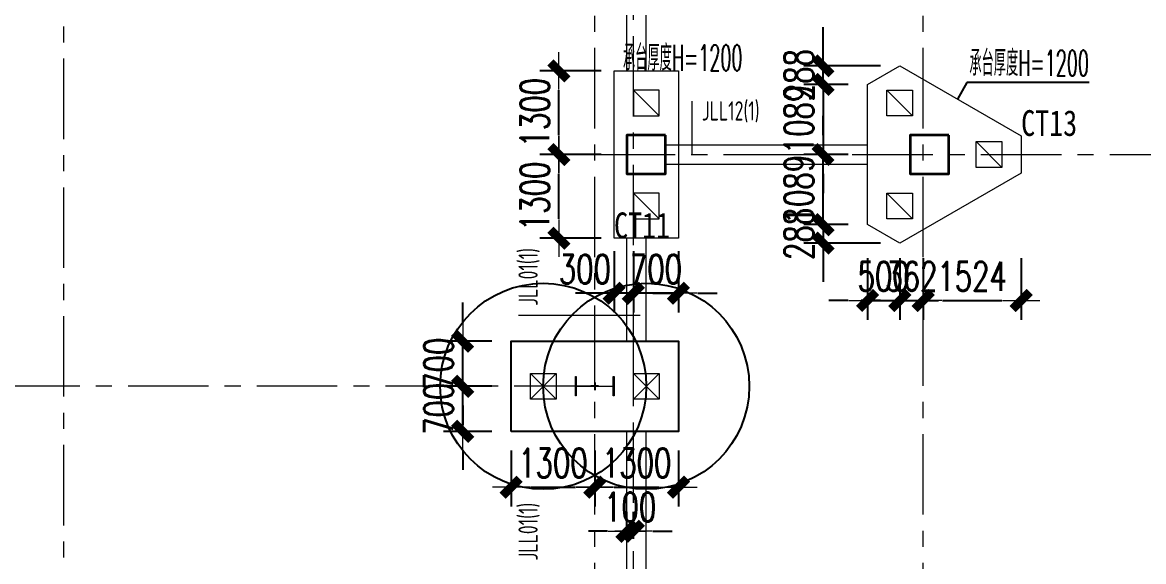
# Model space of a CAD drawing. Extents: x -1201378 to 2367219, y -619313 to 244905.
# Drawn here: x -108249 to -90832, y 188929 to 197304 of the extents above; entities that cross this region are included whole.
import ezdxf
from ezdxf.enums import TextEntityAlignment as Align

# ---------------------------------------------------------------- set-up
doc = ezdxf.new("R2010")
doc.units = 0
doc.header["$LTSCALE"] = 1000
doc.linetypes.add('CENTER', pattern=[2, 1.25, -0.25, 0.25, -0.25])
doc.layers.get('0').update_dxf_attribs({"linetype": 'CONTINUOUS'})
doc.layers.get('Defpoints').update_dxf_attribs({"linetype": 'CONTINUOUS'})
for name, color, linetype, lineweight in [('S-axis', 111, 'CONTINUOUS', 0), ('S-bkl', 4, 'CONTINUOUS', 0), ('S-col', 2, 'CONTINUOUS', 0), ('S-ct', 2, 'CONTINUOUS', 0), ('S-dim', 81, 'CONTINUOUS', 0), ('S-dote', 5, 'CENTER', 0), ('S-zhuang', 1, 'CONTINUOUS', 0), ('基础梁集中标注', 2, 'CONTINUOUS', 18), ('砼柱', 2, 'CONTINUOUS', 35)]:
    doc.layers.add(name, color=color, linetype=linetype, lineweight=lineweight)
for name, color, linetype in [('S-BG', 131, 'CONTINUOUS'), ('S-DOTE1', 140, 'CENTER'), ('S-HATCH1-W', 252, 'CONTINUOUS'), ('S-TEXT', 21, 'CONTINUOUS')]:
    doc.layers.add(name, color=color, linetype=linetype)
doc.styles.add('SS1', font='tj-romans1.shx', dxfattribs={"width": 0.7, "bigfont": 'tj-hztxt1.shx'})
doc.styles.add('样式 1', font='yjkeng.shx', dxfattribs={"width": 0.7, "height": 300, "bigfont": 'yjkchn.shx'})
doc.styles.add('黑体', font='simhei.ttf', dxfattribs={"width": 0.8})
doc.dimstyles.new('S-150-ARCHI', dxfattribs={"dimscale": 150, "dimtxt": 3, "dimasz": 2, "dimexe": 2, "dimexo": 2, "dimgap": 1, "dimtad": 1, "dimdec": 0, "dimzin": 0, "dimdsep": 46, "dimtxsty": 'SS1', "dimblk1": 'TT', "dimblk2": 'TT', "dimsah": 1, "dimcen": 1, "dimclrd": 256, "dimclre": 256, "dimclrt": 256, "dimadec": 0, "dimazin": 0, "dimtfac": 1, "dimtdec": 0, "dimtix": 1, "dimtmove": 2, "dimatfit": 0, "dimldrblk": 'TT', "dimfxl": 2, "dimtolj": 1, "dimtzin": 0, "dimarcsym": 0})

# ---------------------------------------------------------------- blocks, each defined once
blk = doc.blocks.new('_FZH')
at = {"layer": 'S-col'}
blk.add_lwpolyline([(-0.375, -0.188), (-0.375, 0.187), (-0.36, 0.187), (-0.36, 0.005), (0.36, 0.005), (0.36, 0.187), (0.375, 0.187), (0.375, -0.188), (0.36, -0.188), (0.36, -0.005), (-0.36, -0.005), (-0.36, -0.188)], close=True, dxfattribs=at)
blk = doc.blocks.new('w4234324')
at = {"layer": 'S-col', "xscale": 800.0000000000005, "yscale": 800.0000000000005, "zscale": 800.0000000000005}
blk.add_blockref('_FZH', (-144454, 795820), dxfattribs=at)
blk = doc.blocks.new('1#轴网')
at = {"layer": 'S-dote'}
for p, q in [((-107608.5, 18867), (-107608.5, 124689.3)), ((-99358.5, 19033.1), (-99358.5, 124633.4)), ((-94258.5, 19033.1), (-94258.5, 124689.3)), ((-98758.5, 19217), (-98758.5, 124427)), ((-99358.5, 82627), (-76979.2, 82627)), ((-99358.5, 79027), (-216950.7, 79027))]:
    blk.add_line(p, q, dxfattribs=at)
blk = doc.blocks.new('A$C6AFE39C8')
at = {"layer": '砼柱', "lineweight": 35}
for points in [[(-15000, -32500), (-15600, -32500), (-15600, -33100), (-15000, -33100)], [(-10600, -32500), (-11200, -32500), (-11200, -33100), (-10600, -33100)]]:
    blk.add_lwpolyline(points, close=True, dxfattribs=at)
blk = doc.blocks.new('S-ZHUANG-400')
at = {"layer": 'S-zhuang'}
for p, q in [((200, -200), (-200, 200)), ((-200, -200), (200, 200))]:
    blk.add_line(p, q, dxfattribs=at)
blk.add_lwpolyline([(-200, 200), (200, 200), (200, -200), (-200, -200)], close=True, dxfattribs=at)
blk = doc.blocks.new('CT2')
at = {"layer": 'Defpoints'}
for centre in [(-193625, -186366), (-193625, -187966)]:
    blk.add_circle(centre, 1600, dxfattribs=at)
at = {"layer": 'S-DOTE1', "ltscale": 0.25}
for p, q in [((-193565, -187166), (-193685, -187166)), ((-193625, -187226), (-193625, -187106))]:
    blk.add_line(p, q, dxfattribs=at)
at = {"layer": 'S-HATCH1-W'}
blk.add_lwpolyline([(-194325, -185866), (-192925, -185866), (-192925, -188466), (-194325, -188466)], close=True, dxfattribs=at)
at = {"layer": 'S-zhuang'}
for p in [(-193625, -186366), (-193625, -187966)]:
    blk.add_blockref('S-ZHUANG-400', p, dxfattribs=at)
blk = doc.blocks.new('A$C656D53E9')
at = {"layer": 'S-zhuang', "ltscale": 0.25}
blk.add_line((-200, 200), (200, -200), dxfattribs=at)
at = {"layer": 'S-zhuang', "color": 1, "ltscale": 0.5}
blk.add_lwpolyline([(200, 200), (-200, 200), (-200, -200), (200, -200)], close=True, dxfattribs=at)
blk = doc.blocks.new('TT')
blk.add_line((-0.969, 0), (0.969, 0))
at = {"const_width": 0.45}
blk.add_lwpolyline([(-0.442, -0.442), (0.442, 0.442)], dxfattribs=at)
blk = doc.blocks.new('*D5452')
at = {"layer": 'Defpoints', "color": 0, "transparency": 16777216}
for p in [(-100658, 190952), (-99358, 190952), (-99358, 190085)]:
    blk.add_point(p, dxfattribs=at)
at = {"layer": 'S-dim', "lineweight": -2, "transparency": 16777216}
for p, q in [((-100658, 190652), (-100658, 189785)), ((-99358, 190652), (-99358, 189785)), ((-100358, 190085), (-99658, 190085))]:
    blk.add_line(p, q, dxfattribs=at)
at = {"layer": 'S-dim', "lineweight": -2, "transparency": 16777216, "xscale": 300, "yscale": 300, "zscale": 300, "rotation": 180}
blk.add_blockref('TT', (-100658, 190085), dxfattribs=at)
at = {"layer": 'S-dim', "lineweight": -2, "transparency": 16777216, "xscale": 300, "yscale": 300, "zscale": 300}
blk.add_blockref('TT', (-99358, 190085), dxfattribs=at)
at = {"layer": 'S-dim', "transparency": 16777216, "insert": (-100008, 190460), "char_height": 450, "attachment_point": 5, "style": 'SS1'}
blk.add_mtext('\\A1;1300', dxfattribs=at)
blk = doc.blocks.new('*D5453')
at = {"layer": 'Defpoints', "color": 0, "transparency": 16777216}
for p in [(-99358, 190952), (-98058, 190952), (-98058, 190085)]:
    blk.add_point(p, dxfattribs=at)
at = {"layer": 'S-dim', "lineweight": -2, "transparency": 16777216}
for p, q in [((-99358, 190652), (-99358, 189785)), ((-98058, 190652), (-98058, 189785)), ((-99058, 190085), (-98358, 190085))]:
    blk.add_line(p, q, dxfattribs=at)
at = {"layer": 'S-dim', "lineweight": -2, "transparency": 16777216, "xscale": 300, "yscale": 300, "zscale": 300, "rotation": 180}
blk.add_blockref('TT', (-99358, 190085), dxfattribs=at)
at = {"layer": 'S-dim', "lineweight": -2, "transparency": 16777216, "xscale": 300, "yscale": 300, "zscale": 300}
blk.add_blockref('TT', (-98058, 190085), dxfattribs=at)
at = {"layer": 'S-dim', "transparency": 16777216, "insert": (-98708, 190460), "char_height": 450, "attachment_point": 5, "style": 'SS1'}
blk.add_mtext('\\A1;1300', dxfattribs=at)
blk = doc.blocks.new('*D5454')
at = {"layer": 'Defpoints', "color": 0, "transparency": 16777216}
for p in [(-101410, 191652), (-100658, 191652), (-100658, 190952)]:
    blk.add_point(p, dxfattribs=at)
at = {"layer": 'S-dim', "lineweight": -2, "transparency": 16777216}
for p, q in [((-101410, 191952), (-101410, 192252)), ((-100958, 191652), (-101710, 191652)), ((-101410, 190952), (-101410, 191652)), ((-100958, 190952), (-101710, 190952)), ((-101410, 190652), (-101410, 190352))]:
    blk.add_line(p, q, dxfattribs=at)
at = {"layer": 'S-dim', "lineweight": -2, "transparency": 16777216, "xscale": 300, "yscale": 300, "zscale": 300}
for p, rotation in [((-101410, 191652), 270), ((-101410, 190952), 90)]:
    blk.add_blockref('TT', p, dxfattribs=dict(at, rotation=rotation))
at = {"layer": 'S-dim', "transparency": 16777216, "insert": (-101785, 191302), "char_height": 450, "attachment_point": 5, "rotation": 90, "style": 'SS1'}
blk.add_mtext('\\A1;700', dxfattribs=at)
blk = doc.blocks.new('*D5455')
at = {"layer": 'Defpoints', "color": 0, "transparency": 16777216}
for p in [(-101410, 192352), (-100658, 192352), (-100658, 191652)]:
    blk.add_point(p, dxfattribs=at)
at = {"layer": 'S-dim', "lineweight": -2, "transparency": 16777216}
for p, q in [((-101410, 192652), (-101410, 192952)), ((-100958, 192352), (-101710, 192352)), ((-101410, 191652), (-101410, 192352)), ((-100958, 191652), (-101710, 191652)), ((-101410, 191352), (-101410, 191052))]:
    blk.add_line(p, q, dxfattribs=at)
at = {"layer": 'S-dim', "lineweight": -2, "transparency": 16777216, "xscale": 300, "yscale": 300, "zscale": 300}
for p, rotation in [((-101410, 192352), 270), ((-101410, 191652), 90)]:
    blk.add_blockref('TT', p, dxfattribs=dict(at, rotation=rotation))
at = {"layer": 'S-dim', "transparency": 16777216, "insert": (-101785, 192002), "char_height": 450, "attachment_point": 5, "rotation": 90, "style": 'SS1'}
blk.add_mtext('\\A1;700', dxfattribs=at)
blk = doc.blocks.new('*D5393')
at = {"layer": 'Defpoints', "color": 0, "transparency": 16777216}
for p in [(-94620, 193941), (-94258, 193941), (-94258, 192985)]:
    blk.add_point(p, dxfattribs=at)
at = {"layer": 'S-dim', "lineweight": -2, "transparency": 16777216}
for p, q in [((-94620, 193641), (-94620, 192685)), ((-94258, 193641), (-94258, 192685)), ((-94920, 192985), (-95220, 192985)), ((-94620, 192985), (-94258, 192985)), ((-93958, 192985), (-93658, 192985))]:
    blk.add_line(p, q, dxfattribs=at)
at = {"layer": 'S-dim', "lineweight": -2, "transparency": 16777216, "xscale": 300, "yscale": 300, "zscale": 300}
blk.add_blockref('TT', (-94620, 192985), dxfattribs=at)
at = {"layer": 'S-dim', "lineweight": -2, "transparency": 16777216, "xscale": 300, "yscale": 300, "zscale": 300, "rotation": 180}
blk.add_blockref('TT', (-94258, 192985), dxfattribs=at)
at = {"layer": 'S-dim', "transparency": 16777216, "insert": (-94439, 193360), "char_height": 450, "attachment_point": 5, "style": 'SS1'}
blk.add_mtext('\\A1;362', dxfattribs=at)
blk = doc.blocks.new('*D5394')
at = {"layer": 'Defpoints', "color": 0, "transparency": 16777216}
for p in [(-94258, 193941), (-92734, 193941), (-92734, 192985)]:
    blk.add_point(p, dxfattribs=at)
at = {"layer": 'S-dim', "lineweight": -2, "transparency": 16777216}
for p, q in [((-94258, 193641), (-94258, 192685)), ((-92734, 193641), (-92734, 192685)), ((-93958, 192985), (-93034, 192985))]:
    blk.add_line(p, q, dxfattribs=at)
at = {"layer": 'S-dim', "lineweight": -2, "transparency": 16777216, "xscale": 300, "yscale": 300, "zscale": 300, "rotation": 180}
blk.add_blockref('TT', (-94258, 192985), dxfattribs=at)
at = {"layer": 'S-dim', "lineweight": -2, "transparency": 16777216, "xscale": 300, "yscale": 300, "zscale": 300}
blk.add_blockref('TT', (-92734, 192985), dxfattribs=at)
at = {"layer": 'S-dim', "transparency": 16777216, "insert": (-93496, 193360), "char_height": 450, "attachment_point": 5, "style": 'SS1'}
blk.add_mtext('\\A1;1524', dxfattribs=at)
blk = doc.blocks.new('*D5395')
at = {"layer": 'Defpoints', "color": 0, "transparency": 16777216}
for p in [(-95120, 193941), (-94620, 193941), (-94620, 192985)]:
    blk.add_point(p, dxfattribs=at)
at = {"layer": 'S-dim', "lineweight": -2, "transparency": 16777216}
for p, q in [((-95120, 193641), (-95120, 192685)), ((-94620, 193641), (-94620, 192685)), ((-95420, 192985), (-95720, 192985)), ((-95120, 192985), (-94620, 192985)), ((-94320, 192985), (-94020, 192985))]:
    blk.add_line(p, q, dxfattribs=at)
at = {"layer": 'S-dim', "lineweight": -2, "transparency": 16777216, "xscale": 300, "yscale": 300, "zscale": 300}
blk.add_blockref('TT', (-95120, 192985), dxfattribs=at)
at = {"layer": 'S-dim', "lineweight": -2, "transparency": 16777216, "xscale": 300, "yscale": 300, "zscale": 300, "rotation": 180}
blk.add_blockref('TT', (-94620, 192985), dxfattribs=at)
at = {"layer": 'S-dim', "transparency": 16777216, "insert": (-94870, 193360), "char_height": 450, "attachment_point": 5, "style": 'SS1'}
blk.add_mtext('\\A1;500', dxfattribs=at)
blk = doc.blocks.new('*D5396')
at = {"layer": 'Defpoints', "color": 0, "transparency": 16777216}
for p in [(-95120, 196341), (-95812, 195252), (-95120, 195252)]:
    blk.add_point(p, dxfattribs=at)
at = {"layer": 'S-dim', "lineweight": -2, "transparency": 16777216}
for p, q in [((-95812, 196641), (-95812, 196941)), ((-95420, 196341), (-96112, 196341)), ((-95812, 196341), (-95812, 195252)), ((-95420, 195252), (-96112, 195252)), ((-95812, 194952), (-95812, 194652))]:
    blk.add_line(p, q, dxfattribs=at)
at = {"layer": 'S-dim', "lineweight": -2, "transparency": 16777216, "xscale": 300, "yscale": 300, "zscale": 300}
for p, rotation in [((-95812, 196341), 270), ((-95812, 195252), 90)]:
    blk.add_blockref('TT', p, dxfattribs=dict(at, rotation=rotation))
at = {"layer": 'S-dim', "transparency": 16777216, "insert": (-96187, 195796), "char_height": 450, "attachment_point": 5, "rotation": 90, "style": 'SS1'}
blk.add_mtext('\\A1;1089', dxfattribs=at)
blk = doc.blocks.new('*D5397')
at = {"layer": 'Defpoints', "color": 0, "transparency": 16777216}
for p in [(-95812, 195252), (-95120, 195252), (-95120, 194163)]:
    blk.add_point(p, dxfattribs=at)
at = {"layer": 'S-dim', "lineweight": -2, "transparency": 16777216}
for p, q in [((-95812, 195552), (-95812, 195852)), ((-95420, 195252), (-96112, 195252)), ((-95812, 194163), (-95812, 195252)), ((-95420, 194163), (-96112, 194163)), ((-95812, 193863), (-95812, 193563))]:
    blk.add_line(p, q, dxfattribs=at)
at = {"layer": 'S-dim', "lineweight": -2, "transparency": 16777216, "xscale": 300, "yscale": 300, "zscale": 300}
for p, rotation in [((-95812, 195252), 270), ((-95812, 194163), 90)]:
    blk.add_blockref('TT', p, dxfattribs=dict(at, rotation=rotation))
at = {"layer": 'S-dim', "transparency": 16777216, "insert": (-96187, 194707), "char_height": 450, "attachment_point": 5, "rotation": 90, "style": 'SS1'}
blk.add_mtext('\\A1;1089', dxfattribs=at)
blk = doc.blocks.new('*D5398')
at = {"layer": 'Defpoints', "color": 0, "transparency": 16777216}
for p in [(-95120, 194163), (-95812, 193875), (-94620, 193875)]:
    blk.add_point(p, dxfattribs=at)
at = {"layer": 'S-dim', "lineweight": -2, "transparency": 16777216}
for p, q in [((-95812, 194463), (-95812, 194763)), ((-95420, 194163), (-96112, 194163)), ((-95812, 194163), (-95812, 193875)), ((-94920, 193875), (-96112, 193875)), ((-95812, 193575), (-95812, 193275))]:
    blk.add_line(p, q, dxfattribs=at)
at = {"layer": 'S-dim', "lineweight": -2, "transparency": 16777216, "xscale": 300, "yscale": 300, "zscale": 300}
for p, rotation in [((-95812, 194163), 270), ((-95812, 193875), 90)]:
    blk.add_blockref('TT', p, dxfattribs=dict(at, rotation=rotation))
at = {"layer": 'S-dim', "transparency": 16777216, "insert": (-96187, 194019), "char_height": 450, "attachment_point": 5, "rotation": 90, "style": 'SS1'}
blk.add_mtext('\\A1;288', dxfattribs=at)
blk = doc.blocks.new('*D5399')
at = {"layer": 'Defpoints', "color": 0, "transparency": 16777216}
for p in [(-95812, 196629), (-94620, 196629), (-95120, 196341)]:
    blk.add_point(p, dxfattribs=at)
at = {"layer": 'S-dim', "lineweight": -2, "transparency": 16777216}
for p, q in [((-95812, 196929), (-95812, 197229)), ((-94920, 196629), (-96112, 196629)), ((-95812, 196341), (-95812, 196629)), ((-95420, 196341), (-96112, 196341)), ((-95812, 196041), (-95812, 195741))]:
    blk.add_line(p, q, dxfattribs=at)
at = {"layer": 'S-dim', "lineweight": -2, "transparency": 16777216, "xscale": 300, "yscale": 300, "zscale": 300}
for p, rotation in [((-95812, 196629), 270), ((-95812, 196341), 90)]:
    blk.add_blockref('TT', p, dxfattribs=dict(at, rotation=rotation))
at = {"layer": 'S-dim', "transparency": 16777216, "insert": (-96187, 196485), "char_height": 450, "attachment_point": 5, "rotation": 90, "style": 'SS1'}
blk.add_mtext('\\A1;288', dxfattribs=at)
blk = doc.blocks.new('*D5420')
at = {"layer": 'Defpoints', "color": 0, "transparency": 16777216}
for p in [(-99914, 195252), (-98958, 195252), (-98958, 193952)]:
    blk.add_point(p, dxfattribs=at)
at = {"layer": 'S-dim', "lineweight": -2, "transparency": 16777216}
for p, q in [((-99258, 195252), (-100214, 195252)), ((-99914, 194252), (-99914, 194952)), ((-99258, 193952), (-100214, 193952))]:
    blk.add_line(p, q, dxfattribs=at)
at = {"layer": 'S-dim', "lineweight": -2, "transparency": 16777216, "xscale": 300, "yscale": 300, "zscale": 300}
for p, rotation in [((-99914, 195252), 90), ((-99914, 193952), 270)]:
    blk.add_blockref('TT', p, dxfattribs=dict(at, rotation=rotation))
at = {"layer": 'S-dim', "transparency": 16777216, "insert": (-100289, 194602), "char_height": 450, "attachment_point": 5, "rotation": 90, "style": 'SS1'}
blk.add_mtext('\\A1;1300', dxfattribs=at)
blk = doc.blocks.new('*D5421')
at = {"layer": 'Defpoints', "color": 0, "transparency": 16777216}
for p in [(-98758, 194052), (-98058, 194052), (-98758, 193096)]:
    blk.add_point(p, dxfattribs=at)
at = {"layer": 'S-dim', "lineweight": -2, "transparency": 16777216}
for p, q in [((-98758, 193752), (-98758, 192796)), ((-98058, 193752), (-98058, 192796)), ((-99058, 193096), (-99358, 193096)), ((-98058, 193096), (-98758, 193096)), ((-97758, 193096), (-97458, 193096))]:
    blk.add_line(p, q, dxfattribs=at)
at = {"layer": 'S-dim', "lineweight": -2, "transparency": 16777216, "xscale": 300, "yscale": 300, "zscale": 300}
for p, rotation in [((-98758, 193096), 2.340888245557148e-12), ((-98058, 193096), 180.0000000000024)]:
    blk.add_blockref('TT', p, dxfattribs=dict(at, rotation=rotation))
at = {"layer": 'S-dim', "transparency": 16777216, "insert": (-98408, 193471), "char_height": 450, "attachment_point": 5, "style": 'SS1'}
blk.add_mtext('\\A1;700', dxfattribs=at)
blk = doc.blocks.new('*D5422')
at = {"layer": 'Defpoints', "color": 0, "transparency": 16777216}
for p in [(-99058, 194052), (-98758, 194052), (-99058, 193096)]:
    blk.add_point(p, dxfattribs=at)
at = {"layer": 'S-dim', "lineweight": -2, "transparency": 16777216}
for p, q in [((-99058, 193752), (-99058, 192796)), ((-98758, 193752), (-98758, 192796)), ((-99358, 193096), (-99658, 193096)), ((-98758, 193096), (-99058, 193096)), ((-98458, 193096), (-98158, 193096))]:
    blk.add_line(p, q, dxfattribs=at)
at = {"layer": 'S-dim', "lineweight": -2, "transparency": 16777216, "xscale": 300, "yscale": 300, "zscale": 300}
blk.add_blockref('TT', (-99058, 193096), dxfattribs=at)
at = {"layer": 'S-dim', "lineweight": -2, "transparency": 16777216, "xscale": 300, "yscale": 300, "zscale": 300, "rotation": 180}
blk.add_blockref('TT', (-98758, 193096), dxfattribs=at)
at = {"layer": 'S-dim', "transparency": 16777216, "insert": (-99512, 193471), "char_height": 450, "attachment_point": 5, "style": 'SS1'}
blk.add_mtext('\\A1;300', dxfattribs=at)
blk = doc.blocks.new('*D5423')
at = {"layer": 'Defpoints', "color": 0, "transparency": 16777216}
for p in [(-99914, 196552), (-98958, 196552), (-98958, 195252)]:
    blk.add_point(p, dxfattribs=at)
at = {"layer": 'S-dim', "lineweight": -2, "transparency": 16777216}
for p, q in [((-99258, 196552), (-100214, 196552)), ((-99914, 195552), (-99914, 196252)), ((-99258, 195252), (-100214, 195252))]:
    blk.add_line(p, q, dxfattribs=at)
at = {"layer": 'S-dim', "lineweight": -2, "transparency": 16777216, "xscale": 300, "yscale": 300, "zscale": 300}
for p, rotation in [((-99914, 196552), 90), ((-99914, 195252), 270)]:
    blk.add_blockref('TT', p, dxfattribs=dict(at, rotation=rotation))
at = {"layer": 'S-dim', "transparency": 16777216, "insert": (-100289, 195902), "char_height": 450, "attachment_point": 5, "rotation": 90, "style": 'SS1'}
blk.add_mtext('\\A1;1300', dxfattribs=at)
blk = doc.blocks.new('*D5600')
at = {"layer": 'Defpoints', "color": 0, "transparency": 16777216}
for p in [(-98758, 189400), (-98858, 188981), (-98758, 188981)]:
    blk.add_point(p, dxfattribs=at)
at = {"layer": 'S-dim', "lineweight": -2, "transparency": 16777216}
for p, q in [((-98858, 189281), (-98858, 189700)), ((-98758, 189281), (-98758, 189700)), ((-99158, 189400), (-99458, 189400)), ((-98858, 189400), (-98758, 189400)), ((-98458, 189400), (-98158, 189400))]:
    blk.add_line(p, q, dxfattribs=at)
at = {"layer": 'S-dim', "lineweight": -2, "transparency": 16777216, "xscale": 300, "yscale": 300, "zscale": 300}
blk.add_blockref('TT', (-98858, 189400), dxfattribs=at)
at = {"layer": 'S-dim', "lineweight": -2, "transparency": 16777216, "xscale": 300, "yscale": 300, "zscale": 300, "rotation": 180}
blk.add_blockref('TT', (-98758, 189400), dxfattribs=at)
at = {"layer": 'S-dim', "transparency": 16777216, "insert": (-98808, 189775), "char_height": 450, "attachment_point": 5, "style": 'SS1'}
blk.add_mtext('\\A1;100', dxfattribs=at)

msp = doc.modelspace()

# ---------------------------------------------------------------- linework, layer by layer
at = {"layer": 'S-BG'}
for p, q in [((-93577, 196369.9), (-93725.5, 196112.5)), ((-91677.6, 196369.9), (-93577, 196369.9))]:
    msp.add_line(p, q, dxfattribs=at)
at = {"layer": 'S-bkl'}
for p, q in [((-98858.5, 196551.8), (-98858.5, 199951.8)), ((-98558.5, 196551.8), (-98558.5, 199951.8)), ((-98258.5, 195401.8), (-95120.5, 195401.8)), ((-98258.5, 195101.8), (-95120.5, 195101.8)), ((-98858.5, 192351.8), (-98858.5, 193951.8)), ((-98558.5, 192351.8), (-98558.5, 193951.8)), ((-98858.5, 188451.8), (-98858.5, 190951.8)), ((-98558.5, 188451.8), (-98558.5, 190951.8))]:
    msp.add_line(p, q, dxfattribs=at)
at = {"layer": 'S-ct', "ltscale": 0.25}
msp.add_lwpolyline([(-99058.5, 196551.8), (-98058.5, 196551.8), (-98058.5, 193951.8), (-99058.5, 193951.8)], close=True, dxfattribs=at)
msp.add_lwpolyline([(-94620.5, 196628.8), (-92734.5, 195540.8), (-92734.5, 194962.8), (-94620.5, 193874.8), (-95120.5, 194162.8), (-95120.5, 196340.8), (-94620.5, 196628.8)], dxfattribs=at)
at = {"layer": '基础梁集中标注', "lineweight": 18}
for p, q in [((-97844.9, 195251.8), (-97844.9, 196080.4)), ((-98654.8, 192752.1), (-100543.8, 192752.1))]:
    msp.add_line(p, q, dxfattribs=at)

# ---------------------------------------------------------------- block references
at = {"layer": 'S-axis'}
msp.add_blockref('1#轴网', (0, 112624.8), dxfattribs=at)
at = {"layer": 'S-col'}
for name, p in [('A$C6AFE39C8', (-83258.5, 228051.8)), ('A$C6AFE39C8', (-83258.5, 228051.8)), ('w4234324', (45095.7, -604168.2))]:
    msp.add_blockref(name, p, dxfattribs=at)
at = {"layer": 'S-ct', "ltscale": 0.25}
for p in [(-98558.5, 196051.8), (-98558.5, 194451.8)]:
    msp.add_blockref('A$C656D53E9', p, dxfattribs=at)
at = {"layer": 'S-ct', "ltscale": 0.25, "xscale": -1, "rotation": 90}
for p in [(-94620.3, 196051.8), (-93234.7, 195251.8), (-94620.3, 194451.8)]:
    msp.add_blockref('A$C656D53E9', p, dxfattribs=at)
at = {"layer": 'S-zhuang', "rotation": 90}
msp.add_blockref('CT2', (-286524.7, 385276.6), dxfattribs=at)

# ---------------------------------------------------------------- texts
at = {"layer": 'S-BG', "style": 'SS1', "width": 0.5}
for p in [(-98920.7, 196754.2), (-93539.2, 196672.3)]:
    msp.add_text('承台厚度H=1200', height=400, dxfattribs=at).set_placement(p, align=Align.MIDDLE_LEFT)
at = {"layer": 'S-TEXT', "style": '黑体', "width": 0.8}
for s, p in [('CT13', (-92734.5, 195540.8)), ('CT11', (-99058.5, 193951.8))]:
    msp.add_text(s, height=400, dxfattribs=at).set_placement(p)
at = {"layer": '基础梁集中标注', "insert": (-97694.9, 196080.4), "char_height": 300, "attachment_point": 1, "line_spacing_factor": 0.85, "style": '样式 1'}
msp.add_mtext('JLL12(1)', dxfattribs=at)
at = {"layer": '基础梁集中标注', "char_height": 300, "attachment_point": 1, "rotation": 90, "line_spacing_factor": 0.85, "style": '样式 1'}
for insert in [(-100543.8, 192902.1), (-100543.8, 188945.6)]:
    msp.add_mtext('JLL01(1)', dxfattribs=dict(at, insert=insert))

# ---------------------------------------------------------------- dimensions: what is measured, and where the dimension line sits
at = {"layer": 'S-dim'}
for base, p1, p2, picture, middle in [((-95811.6, 196628.8), (-95120.5, 196340.8), (-94620.5, 196628.8), '*D5399', (-96186.6, 196484.8)), ((-95811.6, 195251.8), (-95120.5, 196340.8), (-95120.5, 195251.8), '*D5396', (-96186.6, 195796.3)), ((-95811.6, 195251.8), (-95120.5, 194162.8), (-95120.5, 195251.8), '*D5397', (-96186.6, 194707.3)), ((-95811.6, 193874.8), (-95120.5, 194162.8), (-94620.5, 193874.8), '*D5398', (-96186.6, 194018.8)), ((-101410.2, 192351.8), (-100658.5, 191651.8), (-100658.5, 192351.8), '*D5455', (-101785.2, 192001.8)), ((-101410.2, 191651.8), (-100658.5, 190951.8), (-100658.5, 191651.8), '*D5454', (-101785.2, 191301.8))]:
    dim = msp.add_linear_dim(base=base, p1=p1, p2=p2, angle=90, dimstyle='S-150-ARCHI', dxfattribs=at)
    dim.commit()
    dim.dimension.update_dxf_attribs({"geometry": picture, "text_midpoint": middle})
for p1, p2, distance, picture, middle in [((-98958.5, 195251.8), (-98958.5, 196551.8), 955.4, '*D5423', (-100288.8, 195901.8)), ((-98958.5, 193951.8), (-98958.5, 195251.8), 955.4, '*D5420', (-100288.8, 194601.8)), ((-98058.5, 194051.8), (-98758.5, 194051.8), 955.4, '*D5421', (-98408.5, 193471.5)), ((-95120.5, 193940.8), (-94620.5, 193940.8), -955.4, '*D5395', (-94870.5, 193360.5)), ((-94620.5, 193940.8), (-94258.5, 193940.8), -955.4, '*D5393', (-94439.5, 193360.5)), ((-94258.5, 193940.8), (-92734.5, 193940.8), -955.4, '*D5394', (-93496.5, 193360.5))]:
    dim = msp.add_aligned_dim(p1=p1, p2=p2, distance=distance, dimstyle='S-150-ARCHI', dxfattribs=at)
    dim.commit()
    dim.dimension.update_dxf_attribs({"geometry": picture, "text_midpoint": middle})
dim = msp.add_linear_dim(base=(-99058.5, 193096.5), p1=(-98758.5, 194051.8), p2=(-99058.5, 194051.8), angle=180, dimstyle='S-150-ARCHI', dxfattribs=at)
dim.commit()
dim.dimension.update_dxf_attribs({"geometry": '*D5422', "text_midpoint": (-99511.8, 193471.5), "dimtype": 161})
for base, p1, p2, picture, middle in [((-99358.5, 190085.2), (-100658.5, 190951.8), (-99358.5, 190951.8), '*D5452', (-100008.5, 190460.2)), ((-98058.5, 190085.2), (-99358.5, 190951.8), (-98058.5, 190951.8), '*D5453', (-98708.5, 190460.2)), ((-98758.5, 189400.2), (-98858.5, 188980.9), (-98758.5, 188980.9), '*D5600', (-98808.5, 189775.2))]:
    dim = msp.add_linear_dim(base=base, p1=p1, p2=p2, dimstyle='S-150-ARCHI', dxfattribs=at)
    dim.commit()
    dim.dimension.update_dxf_attribs({"geometry": picture, "text_midpoint": middle})

doc.saveas('drawing.dxf')
